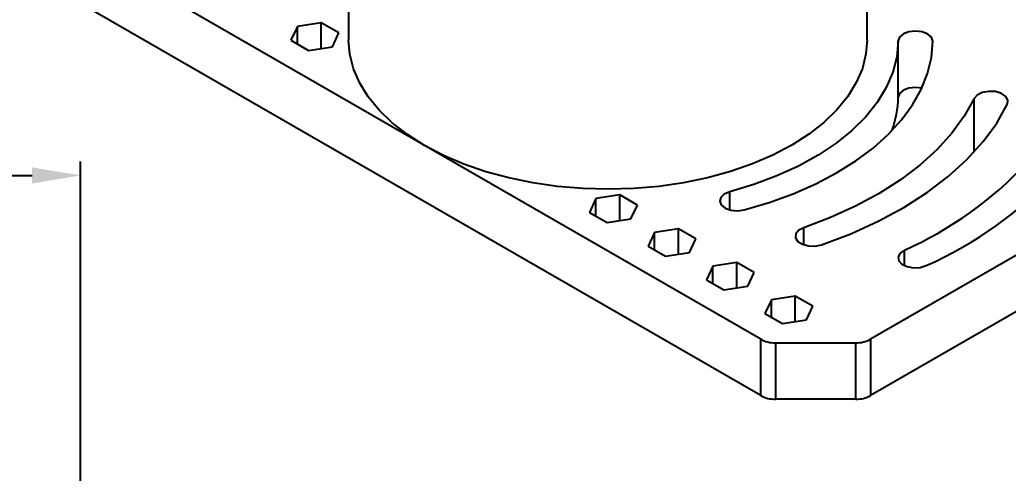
# Model space of a CAD drawing. Header units: millimetres. Extents: x 93 to 933, y 68 to 662.
# Drawn here: x 718.1 to 861.1, y 370.7 to 436.4 of the extents above; entities that cross this region are included whole.
import ezdxf

# ---------------------------------------------------------------- set-up
doc = ezdxf.new("R2010")
doc.units = ezdxf.units.MM
doc.header["$PDSIZE"] = -1
doc.layers.add('7标注层', color=4, linetype='Continuous')
doc.styles.add('PC_TEXTSTYLE', font='ISOCP.SHX', dxfattribs={"width": 0.707, "bigfont": 'GBCBIG.SHX'})
doc.dimstyles.new('GB_LINEAR', dxfattribs={"dimtxt": 3.5, "dimasz": 3.5, "dimexe": 1, "dimexo": 0, "dimgap": 1.5, "dimtad": 1, "dimdsep": 46, "dimtxsty": 'PC_TEXTSTYLE', "dimcen": 0, "dimclrd": 256, "dimclrt": 3, "dimadec": 0, "dimazin": 2, "dimtp": 0.1, "dimtm": 0.1, "dimtfac": 0.71, "dimtdec": 3, "dimtmove": 0, "dimatfit": 3, "dimfxl": 1, "dimtfill": 1, "dimarcsym": 0})

# ---------------------------------------------------------------- blocks, each defined once
blk = doc.blocks.new('*D12')
at = {"layer": '7标注层', "color": 0, "lineweight": -2}
for p, q in [((672.61, 350.59), (672.61, 415.88)), ((726.86, 349.46), (726.86, 415.88))]:
    blk.add_line(p, q, dxfattribs=at)
at = {"layer": '7标注层', "lineweight": -2}
blk.add_line((679.61, 413.88), (719.86, 413.88), dxfattribs=at)
at = {"layer": '7标注层'}
for points in [[(679.61, 415.04), (679.61, 412.71), (672.61, 413.88)], [(719.86, 412.71), (719.86, 415.04), (726.86, 413.88)]]:
    blk.add_solid(points, dxfattribs=at)
at = {"layer": 'Defpoints', "color": 0}
for p in [(726.86, 413.88), (672.61, 350.59), (726.86, 349.46)]:
    blk.add_point(p, dxfattribs=at)
at = {"layer": '7标注层', "color": 3, "insert": (699.74, 420.03), "char_height": 7, "attachment_point": 5, "style": 'PC_TEXTSTYLE', "bg_fill": 3, "box_fill_scale": 1.1, "bg_fill_color": 257, "bg_fill_transparency": 0}
blk.add_mtext('54.25', dxfattribs=at)

msp = doc.modelspace()

# ---------------------------------------------------------------- linework, layer by layer
at = {"color": 7, "linetype": 'Continuous', "lineweight": 25}
for p, q in [((765.667, 466.752), (765.667, 433.518)), ((840.667, 433.518), (840.667, 466.752)), ((825.27, 390.144), (728.032, 446.278)), ((825.27, 381.978), (728.032, 438.112)), ((758.25, 435.446), (757.324, 433.45)), ((761.708, 435.981), (758.25, 435.446)), ((758.25, 432.915), (758.25, 435.446)), ((764.239, 434.52), (761.708, 435.981)), ((761.708, 432.276), (761.708, 435.981)), ((757.324, 433.45), (759.855, 431.989)), ((763.312, 432.524), (764.239, 434.52)), ((845.166, 425.192), (845.166, 433.357)), ((759.855, 431.989), (763.312, 432.524)), ((888.909, 417.704), (841.169, 390.144)), ((801.444, 410.511), (800.518, 408.515)), ((804.902, 411.046), (801.444, 410.511)), ((801.444, 407.98), (801.444, 410.511)), ((807.433, 409.584), (804.902, 411.046)), ((804.902, 407.34), (804.902, 411.046)), ((806.507, 407.588), (807.433, 409.584)), ((888.909, 409.538), (841.169, 381.978)), ((800.518, 408.515), (803.049, 407.053)), ((803.049, 407.053), (806.507, 407.588)), ((813.358, 406.164), (809.901, 405.629)), ((815.889, 404.703), (813.358, 406.164)), ((813.358, 402.458), (813.358, 406.164)), ((809.901, 405.629), (808.974, 403.633)), ((809.901, 403.098), (809.901, 405.629)), ((814.963, 402.707), (815.889, 404.703)), ((808.974, 403.633), (811.505, 402.172)), ((811.505, 402.172), (814.963, 402.707)), ((818.357, 400.747), (817.431, 398.751)), ((821.815, 401.282), (818.357, 400.747)), ((818.357, 398.216), (818.357, 400.747)), ((824.346, 399.821), (821.815, 401.282)), ((821.815, 397.577), (821.815, 401.282)), ((823.419, 397.825), (824.346, 399.821)), ((817.431, 398.751), (819.962, 397.29)), ((819.962, 397.29), (823.419, 397.825)), ((830.271, 396.4), (826.813, 395.865)), ((832.802, 394.939), (830.271, 396.4)), ((830.271, 392.695), (830.271, 396.4)), ((826.813, 395.865), (825.887, 393.869)), ((826.813, 393.335), (826.813, 395.865)), ((831.876, 392.943), (832.802, 394.939)), ((825.887, 393.869), (828.418, 392.408)), ((828.418, 392.408), (831.876, 392.943)), ((825.27, 381.978), (825.27, 390.144)), ((827.391, 389.637), (839.048, 389.637)), ((827.391, 389.637), (827.391, 381.471)), ((839.048, 381.471), (839.048, 389.637)), ((841.169, 390.144), (841.169, 381.978)), ((839.048, 381.471), (827.391, 381.471))]:
    msp.add_line(p, q, dxfattribs=at)
at = {"color": 8, "linetype": 'Continuous', "lineweight": 25}
for p, q in [((856.154, 417.268), (856.154, 425.007)), ((820.787, 408.889), (820.787, 411.509)), ((831.507, 403.833), (831.507, 406.307)), ((846.056, 400.816), (846.056, 403.056))]:
    msp.add_line(p, q, dxfattribs=at)
at = {"color": 7, "linetype": 'Continuous', "lineweight": 25, "flags": 128}
for points in [[(850.166, 433.338), (849.982, 433.891), (849.446, 434.361), (848.638, 434.677), (847.683, 434.791), (846.725, 434.684), (845.91, 434.375), (845.363, 433.909), (845.166, 433.357)], [(840.667, 433.518), (840.502, 431.488), (839.976, 429.381), (839.094, 427.315), (837.865, 425.308), (836.301, 423.38), (834.416, 421.551), (832.23, 419.837), (829.762, 418.256), (827.037, 416.822), (824.082, 415.55), (820.924, 414.451), (817.594, 413.536), (814.126, 412.815), (810.551, 412.294), (806.905, 411.978), (803.223, 411.87), (799.54, 411.972), (795.892, 412.281), (792.315, 412.797), (788.842, 413.512), (785.508, 414.421), (782.345, 415.514), (779.383, 416.782), (776.651, 418.211), (774.175, 419.788), (771.979, 421.498), (770.085, 423.324), (768.511, 425.249), (767.272, 427.253), (766.38, 429.319), (765.843, 431.424), (765.667, 433.518)], [(845.166, 433.357), (844.953, 431.075), (844.37, 428.816), (843.42, 426.598), (842.113, 424.441), (840.46, 422.365), (838.475, 420.388), (836.178, 418.528), (833.587, 416.801), (830.726, 415.222), (827.62, 413.805), (824.297, 412.564), (820.787, 411.509)], [(822.884, 408.889), (826.517, 409.971), (829.974, 411.232), (833.228, 412.661), (836.254, 414.248), (839.03, 415.981), (841.534, 417.847), (843.748, 419.831), (845.655, 421.919), (847.241, 424.094), (848.493, 426.341), (849.402, 428.642), (849.961, 430.98), (850.166, 433.338)], [(848.579, 426.525), (847.683, 426.625), (846.725, 426.519), (845.91, 426.209), (845.363, 425.743), (845.166, 425.192)], [(856.154, 425.007), (854.726, 422.464), (852.932, 419.999), (850.785, 417.63), (848.301, 415.373), (845.496, 413.245), (842.392, 411.261), (839.009, 409.435), (835.372, 407.78), (831.507, 406.307)], [(860.971, 424.233), (861.044, 424.795), (860.74, 425.33), (860.103, 425.756), (859.233, 426.01), (858.26, 426.053), (857.333, 425.877), (856.594, 425.509), (856.154, 425.007)], [(834.083, 403.833), (838.3, 405.44), (842.267, 407.246), (845.957, 409.238), (849.344, 411.402), (852.404, 413.724), (855.114, 416.185), (857.456, 418.77), (859.413, 421.459), (860.971, 424.233)], [(820.787, 411.509), (819.998, 411.178), (819.489, 410.697), (819.337, 410.141), (819.566, 409.594), (820.14, 409.138), (820.972, 408.845), (821.936, 408.757), (822.884, 408.889)], [(831.507, 406.307), (830.785, 405.928), (830.369, 405.419), (830.322, 404.856), (830.652, 404.326), (831.308, 403.91), (832.191, 403.67), (833.165, 403.643), (834.083, 403.833)], [(846.056, 403.056), (845.434, 402.622), (845.146, 402.084), (845.237, 401.523), (845.693, 401.025), (846.444, 400.666), (847.376, 400.5), (848.347, 400.553), (849.21, 400.816)]]:
    msp.add_lwpolyline(points, dxfattribs=at)
at = {"color": 7, "linetype": 'Continuous', "lineweight": 25}
for centre, radius, start, end in [((830.474, 425.427), 14.695, 339.8081, 359.08279), ((824.079, 452.544), 54.149, 293.94586, 317.07675), ((825.616, 453.943), 58.13, 293.94586, 317.07675), ((827.304, 393.964), 4.329, 241.95976, 271.1441), ((839.134, 393.964), 4.329, 268.8559, 298.04024), ((827.304, 385.799), 4.329, 241.95976, 271.1441), ((839.134, 385.799), 4.329, 268.8559, 298.04024)]:
    msp.add_arc(centre, radius, start, end, dxfattribs=at)

# ---------------------------------------------------------------- dimensions: what is measured, and where the dimension line sits
at = {"layer": '7标注层'}
dim = msp.add_linear_dim(base=(726.862, 413.877), p1=(672.612, 350.59), p2=(726.862, 349.46), dimstyle='GB_LINEAR', override={"dimscale": 2, "dimgap": 1.5, "dimtad": 1, "dimjust": 0, "dimdec": 2, "dimlfac": 1, "dimse1": 0, "dimse2": 0, "dimsd1": 0, "dimsd2": 0, "dimclrd": 256, "dimclre": 0, "dimtofl": 1, "dimtvp": 0.1}, dxfattribs=at)
dim.commit()
dim.dimension.update_dxf_attribs({"geometry": '*D12', "text_midpoint": (699.737, 420.027)})

doc.saveas('drawing.dxf')
